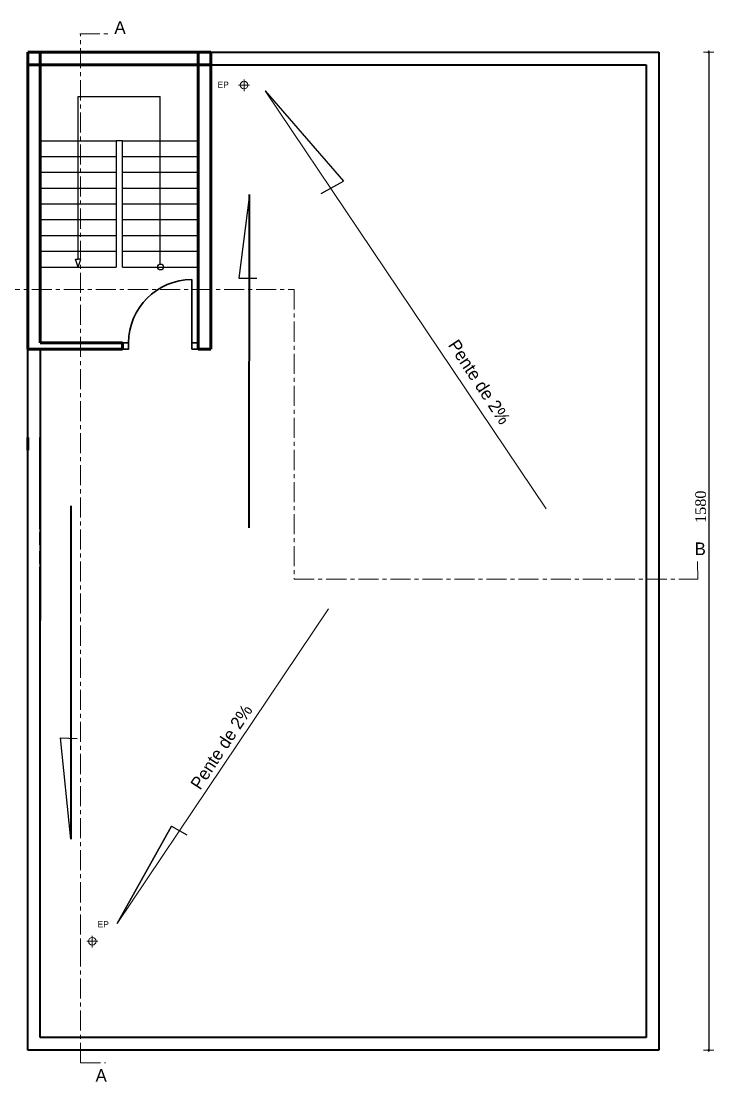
# Model space of a CAD drawing. Header units: millimetres. Extents: x -4146 to 23, y -2153 to 7365.
# Drawn here: x -1074 to 23, y 3512 to 5192 of the extents above; entities that cross this region are included whole.
import ezdxf

# ---------------------------------------------------------------- set-up
doc = ezdxf.new("R2010")
doc.units = ezdxf.units.MM
doc.linetypes.add('AXES', pattern=[50.8, 31.75, -6.35, 6.35, -6.35])
for name, color, linetype, lineweight in [('Cotation', 242, 'Continuous', 20), ('ecriture', 122, 'Continuous', 40), ('ESC', 111, 'Continuous', 40), ('escalier', 2, 'Continuous', 40), ('fin', 73, 'Continuous', 20), ('HA', 8, 'Continuous', 20), ('minuiserue', 3, 'Continuous', 30), ('MUR', 6, 'Continuous', 60)]:
    doc.layers.add(name, color=color, linetype=linetype, lineweight=lineweight)
doc.styles.add('cotation', font='times.ttf', dxfattribs={"height": 17})
doc.dimstyles.new('ech-100', dxfattribs={"dimtxt": 17, "dimasz": 0.02, "dimexe": 1.25, "dimexo": 0.625, "dimgap": 4, "dimtad": 1, "dimdec": 0, "dimtxsty": 'cotation', "dimblk": 'cotation', "dimcen": 2, "dimse1": 1, "dimse2": 1, "dimadec": 0, "dimazin": 0, "dimtfac": 1, "dimtdec": 0, "dimtix": 1, "dimtmove": 0, "dimatfit": 3, "dimldrblk": 'cotation', "dimfxl": 1.25, "dimtolj": 1, "dimarcsym": 0})

# ---------------------------------------------------------------- blocks, each defined once
blk = doc.blocks.new('cotation')
at = {"layer": 'Cotation'}
h = blk.add_hatch(color=256, dxfattribs=at)
h.paths.add_polyline_path([(57.15, 0), (62.15, 0, 0.41421356), (0, 62.15), (0, 57.15, -0.41421356)])
h.paths.add_polyline_path([(0, -57.15), (0, -62.15, 0.41421356), (62.15, 0), (57.15, 0, -0.41421356)])
h.paths.add_polyline_path([(0, -62.15), (0, -57.15, -0.41421356), (-57.15, 0), (-62.15, 0, 0.41421356)])
h.paths.add_polyline_path([(0, 57.15), (0, 62.15, 0.41421356), (-62.15, 0), (-57.15, 0, -0.41421356)])
for p, q in [((-152.4, 0), (152.4, 0)), ((0, 406.4), (0, -406.4))]:
    blk.add_line(p, q, dxfattribs=at)
for radius, start, end in [(62.15, 0, 180), (62.15, 180, 0), (57.15, 0, 180), (57.15, 180, 0)]:
    blk.add_arc((0, 0), radius, start, end, dxfattribs=at)
blk = doc.blocks.new('*D246')
at = {"layer": 'Defpoints', "color": 0}
for p in [(-64.1, 5142.4), (-64.1, 3562.4), (15.1, 3562.4)]:
    blk.add_point(p, dxfattribs=at)
at = {"layer": 'HA', "color": 0, "lineweight": -2}
blk.add_line((15.1, 5142.3), (15.1, 3562.4), dxfattribs=at)
at = {"layer": 'HA', "color": 0, "lineweight": -2, "xscale": 0.02, "yscale": 0.02, "zscale": 0.02}
for p, rotation in [((15.1, 5142.4), 90), ((15.1, 3562.4), 270)]:
    blk.add_blockref('cotation', p, dxfattribs=dict(at, rotation=rotation))
at = {"layer": 'HA', "color": 0, "insert": (2.5, 4422.7), "char_height": 17, "attachment_point": 5, "rotation": 90, "style": 'cotation'}
blk.add_mtext('\\A1;1580', dxfattribs=at)

msp = doc.modelspace()

# ---------------------------------------------------------------- linework, layer by layer
msp.add_line((-687.732, 5081.581), (-563.628, 4938.408))
at = {"layer": 'Defpoints'}
for p, q in [((-599.273, 4919.013), (-563.628, 4938.408)), ((-712.647, 4916.971), (-729.32, 4784.671)), ((-729.32, 4784.671), (-701.168, 4784.655)), ((-995.536, 3896.342), (-1012.005, 4056.582)), ((-1012.005, 4056.582), (-985.541, 4055.966)), ((-922.465, 3762.514), (-836.105, 3916.804)), ((-836.105, 3916.804), (-922.465, 3762.514)), ((-836.105, 3916.804), (-811.689, 3903.138))]:
    msp.add_line(p, q, dxfattribs=at)
at = {"layer": 'ESC', "color": 0, "ltscale": 5}
for p, q in [((-712.946, 4389.149), (-712.647, 4916.971)), ((-995.834, 4424.165), (-995.536, 3896.342))]:
    msp.add_line(p, q, dxfattribs=at)
at = {"layer": 'escalier'}
for p, q in [((-1064.116, 5142.369), (-1044.116, 5142.369)), ((-1064.116, 5142.369), (-1044.116, 5142.369)), ((-1064.116, 5122.369), (-1064.116, 5142.369)), ((-774.116, 5142.369), (-794.116, 5142.369)), ((-794.116, 5142.369), (-64.116, 5142.369)), ((-794.116, 5142.369), (-97.116, 5142.369)), ((-594.027, 5142.369), (-574.027, 5142.369)), ((-64.116, 5142.369), (-64.116, 3562.369)), ((-794.116, 5122.369), (-774.116, 5122.369)), ((-774.116, 5122.369), (-754.116, 5122.369)), ((-764.116, 5122.369), (-739.238, 5122.369)), ((-749.116, 5122.369), (-647.116, 5122.369)), ((-647.116, 5122.369), (-630.401, 5122.369)), ((-637.116, 5122.369), (-84.116, 5122.369)), ((-84.116, 5122.369), (-84.116, 3582.369)), ((-1064.116, 4532.369), (-1064.116, 4672.227)), ((-1044.116, 4672.369), (-1044.116, 4532.369)), ((-1064.116, 3562.369), (-1064.116, 4532.369)), ((-1064.116, 4512.369), (-1064.116, 4532.369)), ((-1064.116, 4512.369), (-1064.116, 4532.369)), ((-1064.116, 4532.369), (-1064.116, 4512.369)), ((-1044.116, 4387.371), (-1044.116, 4532.369)), ((-1044.116, 4532.369), (-1044.116, 4327.371)), ((-1044.116, 4532.369), (-1044.116, 4292.369)), ((-1044.116, 4532.369), (-1044.116, 4242.369)), ((-1044.116, 4512.369), (-1044.116, 4242.369)), ((-1044.116, 4362.371), (-1044.116, 4382.371)), ((-1044.116, 4332.371), (-1044.116, 4352.371)), ((-1044.116, 3582.369), (-1044.116, 4327.371)), ((-1044.116, 4242.369), (-1044.116, 4252.369)), ((-84.116, 3582.369), (-1044.116, 3582.369)), ((-64.116, 3562.369), (-1064.116, 3562.369))]:
    msp.add_line(p, q, dxfattribs=at)
at = {"layer": 'escalier', "lineweight": 25}
for p, q in [((-1044.116, 5002.369), (-924.116, 5002.369)), ((-914.116, 5002.369), (-924.116, 5002.369)), ((-914.116, 5002.369), (-794.116, 5002.369)), ((-1044.116, 4977.369), (-924.116, 4977.369)), ((-914.116, 4977.369), (-794.116, 4977.369)), ((-1044.116, 4952.369), (-924.116, 4952.369)), ((-914.116, 4952.369), (-794.116, 4952.369)), ((-1044.116, 4927.369), (-924.116, 4927.369)), ((-914.116, 4927.369), (-794.116, 4927.369)), ((-1044.116, 4902.369), (-924.116, 4902.369)), ((-914.116, 4902.369), (-794.116, 4902.369)), ((-1044.116, 4877.369), (-924.116, 4877.369)), ((-914.116, 4877.369), (-794.116, 4877.369)), ((-1044.116, 4852.369), (-924.116, 4852.369)), ((-914.116, 4852.369), (-794.116, 4852.369)), ((-1044.116, 4827.369), (-924.116, 4827.369)), ((-914.116, 4827.369), (-794.116, 4827.369)), ((-1044.116, 4802.369), (-924.116, 4802.369)), ((-914.116, 4802.369), (-794.116, 4802.369))]:
    msp.add_line(p, q, dxfattribs=at)
at = {"layer": 'fin', "linetype": 'AXES'}
for p, q in [((-981.72, 5171.596), (-933.391, 5171.596)), ((-980.56, 3542.256), (-980.56, 5171.596)), ((-1108.407, 4766.619), (-641.679, 4766.619)), ((-641.679, 4766.619), (-641.679, 4308.039)), ((-2.26, 4308.039), (-2.505, 4336.184)), ((-641.679, 4308.039), (-2.26, 4308.039)), ((-980.56, 3542.256), (-940.653, 3542.256))]:
    msp.add_line(p, q, dxfattribs=at)
at = {"layer": 'HA'}
for p, q in [((-721.304, 5090.445), (-730.058, 5090.445)), ((-721.304, 5090.445), (-721.304, 5099.241)), ((-721.304, 5099.241), (-721.304, 5080.793)), ((-721.304, 5090.445), (-712.737, 5090.445)), ((-980.56, 3717.51), (-980.56, 3732.16)), ((-961.757, 3734.621), (-970.512, 3734.621)), ((-961.757, 3734.621), (-961.757, 3743.418)), ((-961.757, 3743.418), (-961.757, 3724.969)), ((-961.757, 3734.621), (-953.191, 3734.621))]:
    msp.add_line(p, q, dxfattribs=at)
at = {"layer": 'HA', "lineweight": 25}
for p, q in [((-984.116, 5072.369), (-854.116, 5072.369)), ((-984.116, 4814.834), (-984.116, 5072.369)), ((-854.116, 4806.919), (-854.116, 5072.369)), ((-984.116, 4802.369), (-988.307, 4814.834)), ((-988.307, 4814.834), (-984.116, 4814.834)), ((-984.116, 4802.369), (-979.924, 4814.834)), ((-979.924, 4814.834), (-984.116, 4814.834))]:
    msp.add_line(p, q, dxfattribs=at)
at = {"layer": 'HA', "color": 0, "ltscale": 5}
for p, q in [((-242.703, 4419.34), (-687.732, 5081.581)), ((-587.27, 4261.313), (-922.465, 3762.514))]:
    msp.add_line(p, q, dxfattribs=at)
at = {"layer": 'HA'}
for centre in [(-721.304, 5090.445), (-961.757, 3734.621)]:
    msp.add_circle(centre, 6, dxfattribs=at)
at = {"layer": 'HA', "lineweight": 25}
msp.add_circle((-853.489, 4802.369), 4.594, dxfattribs=at)
at = {"layer": 'minuiserue'}
msp.add_line((-804.116, 4682.369), (-804.116, 4782.369), dxfattribs=at)
for points in [[(-914.116, 4672.369), (-904.116, 4672.369), (-904.116, 4682.369), (-914.116, 4682.369)], [(-804.116, 4672.369), (-794.116, 4672.369), (-794.116, 4682.369), (-804.116, 4682.369)]]:
    msp.add_lwpolyline(points, close=True, dxfattribs=at)
msp.add_arc((-804.116, 4682.369), 100, 90, 180, dxfattribs=at)
at = {"layer": 'MUR'}
for p, q in [((-774.116, 5142.369), (-1064.116, 5142.369)), ((-1064.116, 5142.369), (-1064.116, 4702.369)), ((-1044.116, 5122.369), (-1044.116, 5142.369)), ((-794.116, 5142.369), (-794.116, 5122.369)), ((-774.116, 5122.369), (-774.116, 5142.369)), ((-1064.116, 5122.369), (-1044.116, 5122.369)), ((-1044.116, 4682.369), (-1044.116, 5122.369)), ((-1044.116, 5122.369), (-774.116, 5122.369)), ((-794.116, 4672.369), (-794.116, 5122.369)), ((-774.116, 5122.369), (-774.116, 4672.369)), ((-1064.116, 4672.227), (-1064.116, 4802.369)), ((-1044.116, 4802.369), (-1044.116, 4682.369)), ((-1044.116, 4802.369), (-1044.116, 4682.369)), ((-1064.116, 4672.227), (-1044.116, 4672.369)), ((-1044.116, 4682.369), (-914.116, 4682.369)), ((-1044.116, 4672.369), (-914.116, 4672.369)), ((-914.116, 4672.369), (-914.116, 4682.369)), ((-794.116, 4672.369), (-774.116, 4672.369)), ((-1064.116, 4512.369), (-1064.116, 4532.369))]:
    msp.add_line(p, q, dxfattribs=at)
at = {"layer": 'MUR', "lineweight": 25}
for p, q in [((-924.116, 5002.369), (-924.116, 4802.369)), ((-914.116, 4802.369), (-914.116, 5002.369))]:
    msp.add_line(p, q, dxfattribs=at)

# ---------------------------------------------------------------- texts
at = {"layer": 'ecriture', "attachment_point": 1}
for s, width, insert, char_height in [('A', 194.01183, (-926.724, 5191.596), 20), ('EP', 0.22029, (-763.259, 5095.924), 10), ('B', 194.01183, (-7.219, 4366.145), 20), ('EP', 0.22029, (-953.379, 3766.561), 10), ('A', 194.01183, (-956.584, 3532.098), 20)]:
    msp.add_mtext_dynamic_manual_height_columns(s, width=width, gutter_width=12.5, heights=[0], dxfattribs=dict(at, insert=insert, char_height=char_height))
at = {"layer": 'ecriture', "color": 0, "lineweight": 30, "char_height": 20, "width": 244.53793}
for insert, attachment_point, rotation in [((-297.864, 4561.824), 3, 303.28527), ((-706.507, 4100.803), 9, 56.71473)]:
    msp.add_mtext('Pente de 2%', dxfattribs=dict(at, insert=insert, attachment_point=attachment_point, rotation=rotation))

# ---------------------------------------------------------------- dimensions: what is measured, and where the dimension line sits
at = {"layer": 'HA'}
dim = msp.add_linear_dim(base=(15.112, 3562.369), p1=(-64.116, 5142.369), p2=(-64.116, 3562.369), angle=90, dimstyle='ech-100', dxfattribs=at)
dim.commit()
dim.dimension.update_dxf_attribs({"geometry": '*D246', "text_midpoint": (15.112, 4422.733), "dimtype": 160})

doc.saveas('drawing.dxf')
